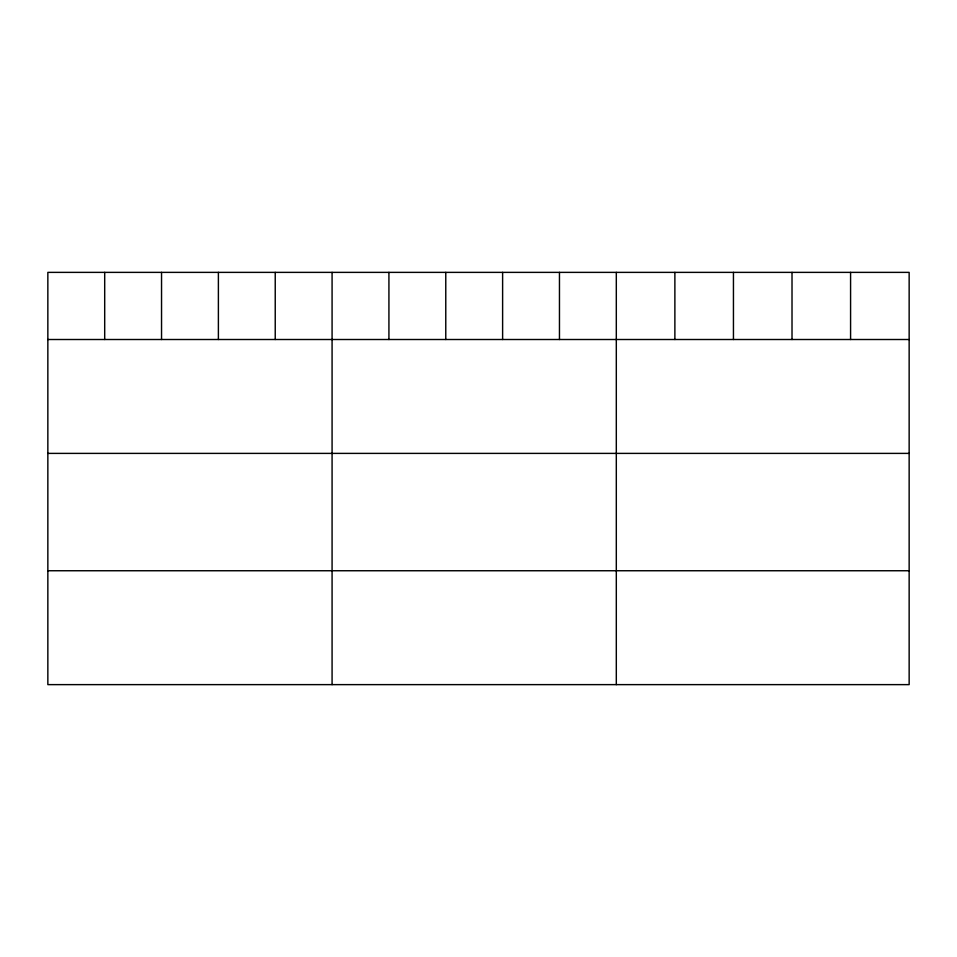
<?xml version="1.0" encoding="UTF-8"?>
<svg xmlns="http://www.w3.org/2000/svg" width="957" height="957" viewBox="0 0 957 957"><rect width="100%" height="100%" fill="white"/><g stroke="black" fill="none" stroke-linecap="round" stroke-linejoin="round"><path stroke-width="1.44" d="M909.15 339.508L909.15 684.626L47.85 684.626L47.85 272.374L909.15 272.374L909.15 339.508L47.85 339.508M47.85 453.391L909.15 453.391M47.85 570.743L909.15 570.743M850.582 272.374L850.582 339.508M792.013 272.374L792.013 339.508M733.445 272.374L733.445 339.508M674.876 272.374L674.876 339.508M616.308 272.374L616.308 684.626M559.462 272.374L559.462 339.508M502.616 272.374L502.616 339.508M445.771 272.374L445.771 339.508M388.925 272.374L388.925 339.508M332.079 272.374L332.079 684.626M275.233 272.374L275.233 339.508M218.387 272.374L218.387 339.508M161.542 272.374L161.542 339.508M104.696 272.374L104.696 339.508"/></g></svg>
